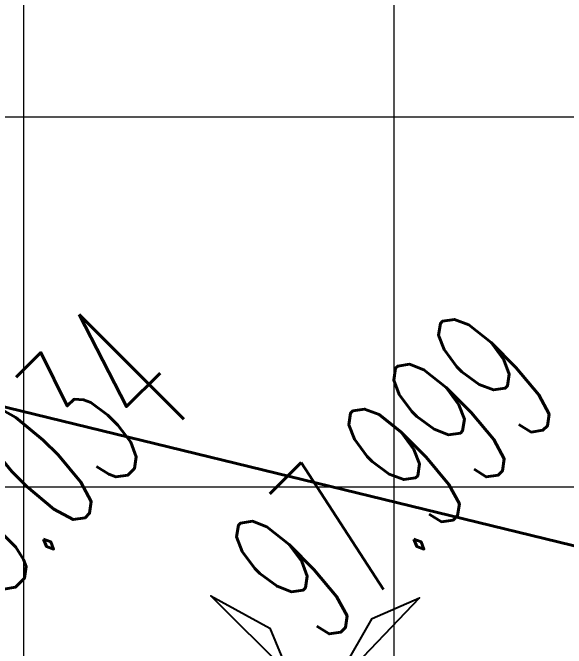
# Model space of a CAD drawing. Header units: millimetres. Extents: x 684983 to 685377, y 990360 to 990509.
# Drawn here: x 685069.955 to 685072.944, y 990443.167 to 990446.603 of the extents above; entities that cross this region are included whole.
import ezdxf

# ---------------------------------------------------------------- set-up
doc = ezdxf.new("R2010")
doc.units = ezdxf.units.MM
doc.header["$PDMODE"] = 35
doc.header["$PDSIZE"] = 0.2
for name, color, linetype, lineweight in [('BD', 1, 'Continuous', 40), ('grid', 8, 'Continuous', 9), ('GRID LEVELS', 7, 'Continuous', 13)]:
    doc.layers.add(name, color=color, linetype=linetype, lineweight=lineweight)
doc.layers.add('dim', color=7, linetype='Continuous')
doc.layers.add('SYMBOLS', color=7, linetype='Continuous')
doc.styles.add('DIM', font='ARIALN.TTF', dxfattribs={"width": 0.8, "height": 1})
doc.styles.get("Standard").update_dxf_attribs({"font": 'RomanS'})
doc.dimstyles.get("Standard").update_dxf_attribs({"dimtxt": 1, "dimasz": 0.18, "dimexe": 0.18, "dimexo": 0.0625, "dimgap": 0.09, "dimtad": 0, "dimrnd": 0.05, "dimzin": 0, "dimdsep": 46, "dimtxsty": 'DIM', "dimcen": 0.09, "dimse1": 1, "dimse2": 1, "dimsd1": 1, "dimsd2": 1, "dimadec": 0, "dimazin": 0, "dimtfac": 1, "dimtix": 1, "dimtofl": 0, "dimtmove": 2, "dimatfit": 3, "dimfxl": 0, "dimtolj": 1, "dimtzin": 0, "dimarcsym": 0})

# ---------------------------------------------------------------- blocks, each defined once
blk = doc.blocks.new('*D27')
at = {"layer": 'Defpoints', "color": 0, "transparency": 16777216}
for p in [(685056.3962, 990448.8721), (685056.142, 990447.83), (685075.2439, 990443.1706)]:
    blk.add_point(p, dxfattribs=at)
at = {"layer": 'dim', "color": 0, "transparency": 16777216, "insert": (685065.9471, 990446.5424), "char_height": 1, "attachment_point": 5, "rotation": 346.2918, "style": 'DIM'}
blk.add_mtext('\\A1;19.65', dxfattribs=at)
blk = doc.blocks.new('A$C11072AF8')
blk.add_hatch(color=3).paths.add_polyline_path([(0.7827, 0.03, 1), (0.7227, 0.03, 1)])
at = {"color": 3}
blk.add_line((0.7527, 0.03), (0.7578, 0.8082), dxfattribs=at)
blk.add_lwpolyline([(0.7538, 0.8315), (0.7578, 0.8627), (0.7578, 1.4423), (0.553, 1.2582), (0.4711, 0.9582), (0.4506, 1.2582), (0.5803, 1.3673), (0.7441, 1.4491), (0.553, 1.5309), (0.1775, 1.5377), (0, 1.4491), (0.1707, 1.64), (0.3687, 1.6332), (0.7441, 1.4627), (0.6486, 1.7423), (0.3687, 2.0219), (0.5803, 1.9059), (0.6622, 1.7082), (0.7441, 1.4559), (0.8397, 1.7491), (0.9489, 1.94), (1.1196, 2.015), (0.8397, 1.7218), (0.7373, 1.415), (1.0991, 1.6332), (1.3244, 1.6332), (1.5224, 1.4355), (1.3108, 1.5446), (0.9558, 1.5377), (0.7305, 1.4491), (0.9694, 1.34), (1.0513, 1.2377), (1.0445, 0.9173), (0.9489, 1.2446), (0.751, 1.4287), (0.7578, 0.8354), (0.7591, 0.8234)], dxfattribs=at)
blk.add_circle((0.7527, 0.03), 0.03, dxfattribs=at)
blk = doc.blocks.new('A$C0CA14312')
blk.add_blockref('A$C11072AF8', (0, 0))
blk = doc.blocks.new('CCONUT')
at = {"xscale": 0.6000000000000001, "yscale": 0.6000000000000001, "zscale": 0.6000000000000001}
blk.add_blockref('A$C0CA14312', (-0.4516, -0.018), dxfattribs=at)

msp = doc.modelspace()

# ---------------------------------------------------------------- linework, layer by layer
at = {"layer": 'BD'}
msp.add_line((685056.142, 990447.83), (685075.2439, 990443.1706), dxfattribs=at)
at = {"layer": 'grid'}
for p, q in [((685070.0136, 990509.1548), (685070.0136, 990370.8996)), ((685072.0136, 990509.1548), (685072.0136, 990370.8996)), ((685085.1957, 990446.0381), (684982.7636, 990446.0381)), ((685085.1957, 990444.0381), (684982.7636, 990444.0381))]:
    msp.add_line(p, q, dxfattribs=at)

# ---------------------------------------------------------------- block references
at = {"layer": 'SYMBOLS', "ltscale": 10, "xscale": 2.5, "yscale": 2.5, "zscale": 2.5}
msp.add_blockref('CCONUT', (685071.601, 990440.463, 97.92), dxfattribs=at)

# ---------------------------------------------------------------- texts
at = {"layer": 'GRID LEVELS', "width": 0.5}
for s, p in [('98.034', (685069.63, 990443.1578, 98.0343)), ('97.999', (685071.63, 990443.1578, 97.9985))]:
    msp.add_text(s, height=0.8, rotation=45, dxfattribs=at).set_placement(p)

# ---------------------------------------------------------------- dimensions: what is measured, and where the dimension line sits
at = {"layer": 'dim'}
dim = msp.add_aligned_dim(p1=(685075.2439, 990443.1706), p2=(685056.142, 990447.83), distance=-1.0727, dimstyle='Standard', dxfattribs=at)
dim.commit()
dim.dimension.update_dxf_attribs({"geometry": '*D27', "text_midpoint": (685065.9471, 990446.5424)})

doc.saveas('drawing.dxf')
